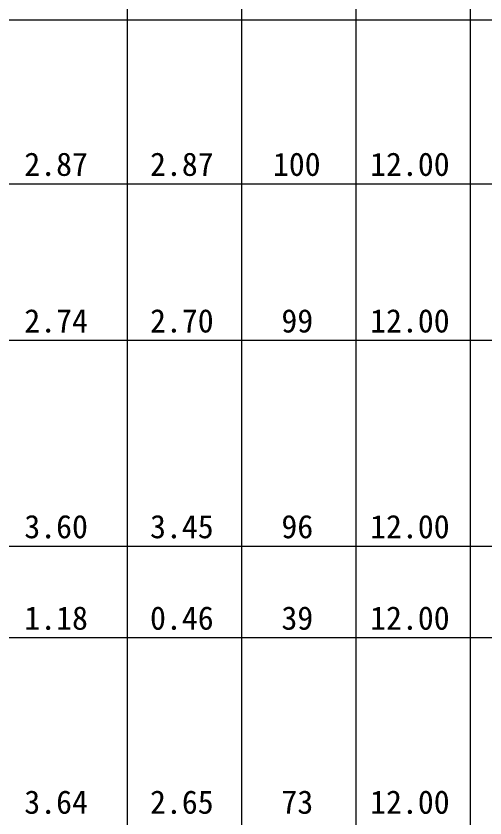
# Model space of a CAD drawing. Header units: inches. Extents: x -27 to 109, y -724 to 26.
# Drawn here: x 23.94 to 32.14, y -655.46 to -641.43 of the extents above; entities that cross this region are included whole.
import ezdxf

# ---------------------------------------------------------------- set-up
doc = ezdxf.new("R2010")
doc.units = ezdxf.units.IN
doc.header["$MEASUREMENT"] = 0
doc.layers.get('0').update_dxf_attribs({"lineweight": 0})
doc.styles.add('宋体', font='')
doc.styles.get('宋体').set_extended_font_data('宋体')

msp = doc.modelspace()

# ---------------------------------------------------------------- linework, layer by layer
at = {"linetype": 'Continuous', "lineweight": 15}
for p, q in [((25.882, 0.896), (25.882, -693.554)), ((27.882, 0.896), (27.882, -693.554)), ((29.882, 0.896), (29.882, -693.554)), ((31.882, 0.896), (31.882, -693.554)), ((23.482, -641.494), (25.882, -641.494)), ((25.882, -641.494), (27.882, -641.494)), ((27.882, -641.494), (29.882, -641.494)), ((29.882, -641.494), (31.882, -641.494)), ((31.882, -641.494), (35.882, -641.494)), ((23.482, -644.364), (25.882, -644.364)), ((25.882, -644.364), (27.882, -644.364)), ((27.882, -644.364), (29.882, -644.364)), ((29.882, -644.364), (31.882, -644.364)), ((31.882, -644.364), (35.882, -644.364)), ((23.482, -647.104), (25.882, -647.104)), ((25.882, -647.104), (27.882, -647.104)), ((27.882, -647.104), (29.882, -647.104)), ((29.882, -647.104), (31.882, -647.104)), ((31.882, -647.104), (35.882, -647.104)), ((23.482, -650.704), (25.882, -650.704)), ((25.882, -650.704), (27.882, -650.704)), ((27.882, -650.704), (29.882, -650.704)), ((29.882, -650.704), (31.882, -650.704)), ((31.882, -650.704), (35.882, -650.704)), ((23.482, -652.304), (25.882, -652.304)), ((25.882, -652.304), (27.882, -652.304)), ((27.882, -652.304), (29.882, -652.304)), ((29.882, -652.304), (31.882, -652.304)), ((31.882, -652.304), (35.882, -652.304))]:
    msp.add_line(p, q, dxfattribs=at)

# ---------------------------------------------------------------- texts
at = {"style": '宋体'}
for s, p in [('2.87', (24.083, -644.227)), ('2.87', (26.283, -644.227)), ('100', (28.433, -644.227)), ('12.00', (30.134, -644.227)), ('2.74', (24.083, -646.967)), ('2.70', (26.283, -646.967)), ('99', (28.582, -646.967)), ('12.00', (30.134, -646.967)), ('3.60', (24.083, -650.567)), ('3.45', (26.283, -650.567)), ('96', (28.582, -650.567)), ('12.00', (30.134, -650.567)), ('1.18', (24.083, -652.167)), ('0.46', (26.283, -652.167)), ('39', (28.582, -652.167)), ('12.00', (30.134, -652.167)), ('3.64', (24.083, -655.387)), ('2.65', (26.283, -655.387)), ('73', (28.582, -655.387)), ('12.00', (30.134, -655.387))]:
    msp.add_text(s, height=0.4092, dxfattribs=at).set_placement(p)

doc.saveas('drawing.dxf')
